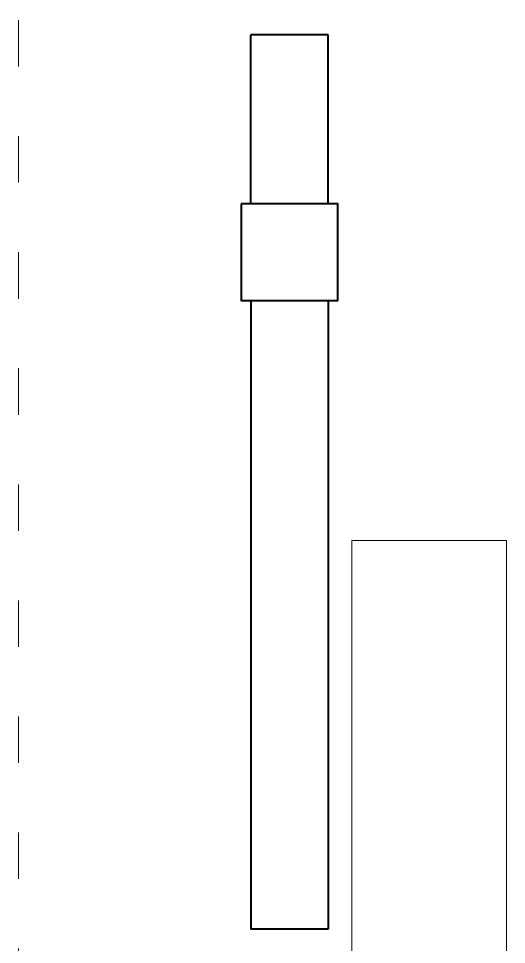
# Model space of a CAD drawing. Header units: millimetres. Extents: x 1551 to 1744, y 1536 to 1676.
# Drawn here: x 1592.638 to 1593.899, y 1580.965 to 1583.359 of the extents above; entities that cross this region are included whole.
import ezdxf

# ---------------------------------------------------------------- set-up
doc = ezdxf.new("R2010")
doc.units = ezdxf.units.MM
doc.linetypes.add('ACAD_ISO03W100', pattern=[30, 12, -18])
doc.layers.add('01_Gruesa', color=7, linetype='Continuous', lineweight=40)
doc.layers.add('03_Fina', color=7, linetype='Continuous', lineweight=9)

msp = doc.modelspace()

# ---------------------------------------------------------------- linework, layer by layer
at = {"layer": '01_Gruesa', "color": 5}
for p, q in [((1593.2376, 1582.8799), (1593.2376, 1583.3174)), ((1593.4376, 1583.3174), (1593.2376, 1583.3174)), ((1593.4376, 1582.8799), (1593.4376, 1583.3174)), ((1593.2376, 1582.6299), (1593.2376, 1581.0049)), ((1593.4376, 1582.6299), (1593.4376, 1581.0049)), ((1593.4376, 1581.0049), (1593.2376, 1581.0049))]:
    msp.add_line(p, q, dxfattribs=at)
at = {"layer": '01_Gruesa', "color": 244, "true_color": 0x991b1e}
msp.add_lwpolyline([(1593.2126, 1582.8799), (1593.2126, 1582.6299), (1593.4626, 1582.6299), (1593.4626, 1582.8799)], close=True, dxfattribs=at)
at = {"layer": '03_Fina', "linetype": 'ACAD_ISO03W100', "ltscale": 0.01}
msp.add_line((1592.6376, 1586.3549), (1592.6376, 1566.1549), dxfattribs=at)
at = {"layer": '03_Fina', "color": 252, "lineweight": 9, "true_color": 0x939598}
msp.add_lwpolyline([(1593.4986, 1580.01), (1593.8986, 1580.01), (1593.8986, 1582.01), (1593.4986, 1582.01)], close=True, dxfattribs=at)

doc.saveas('drawing.dxf')
